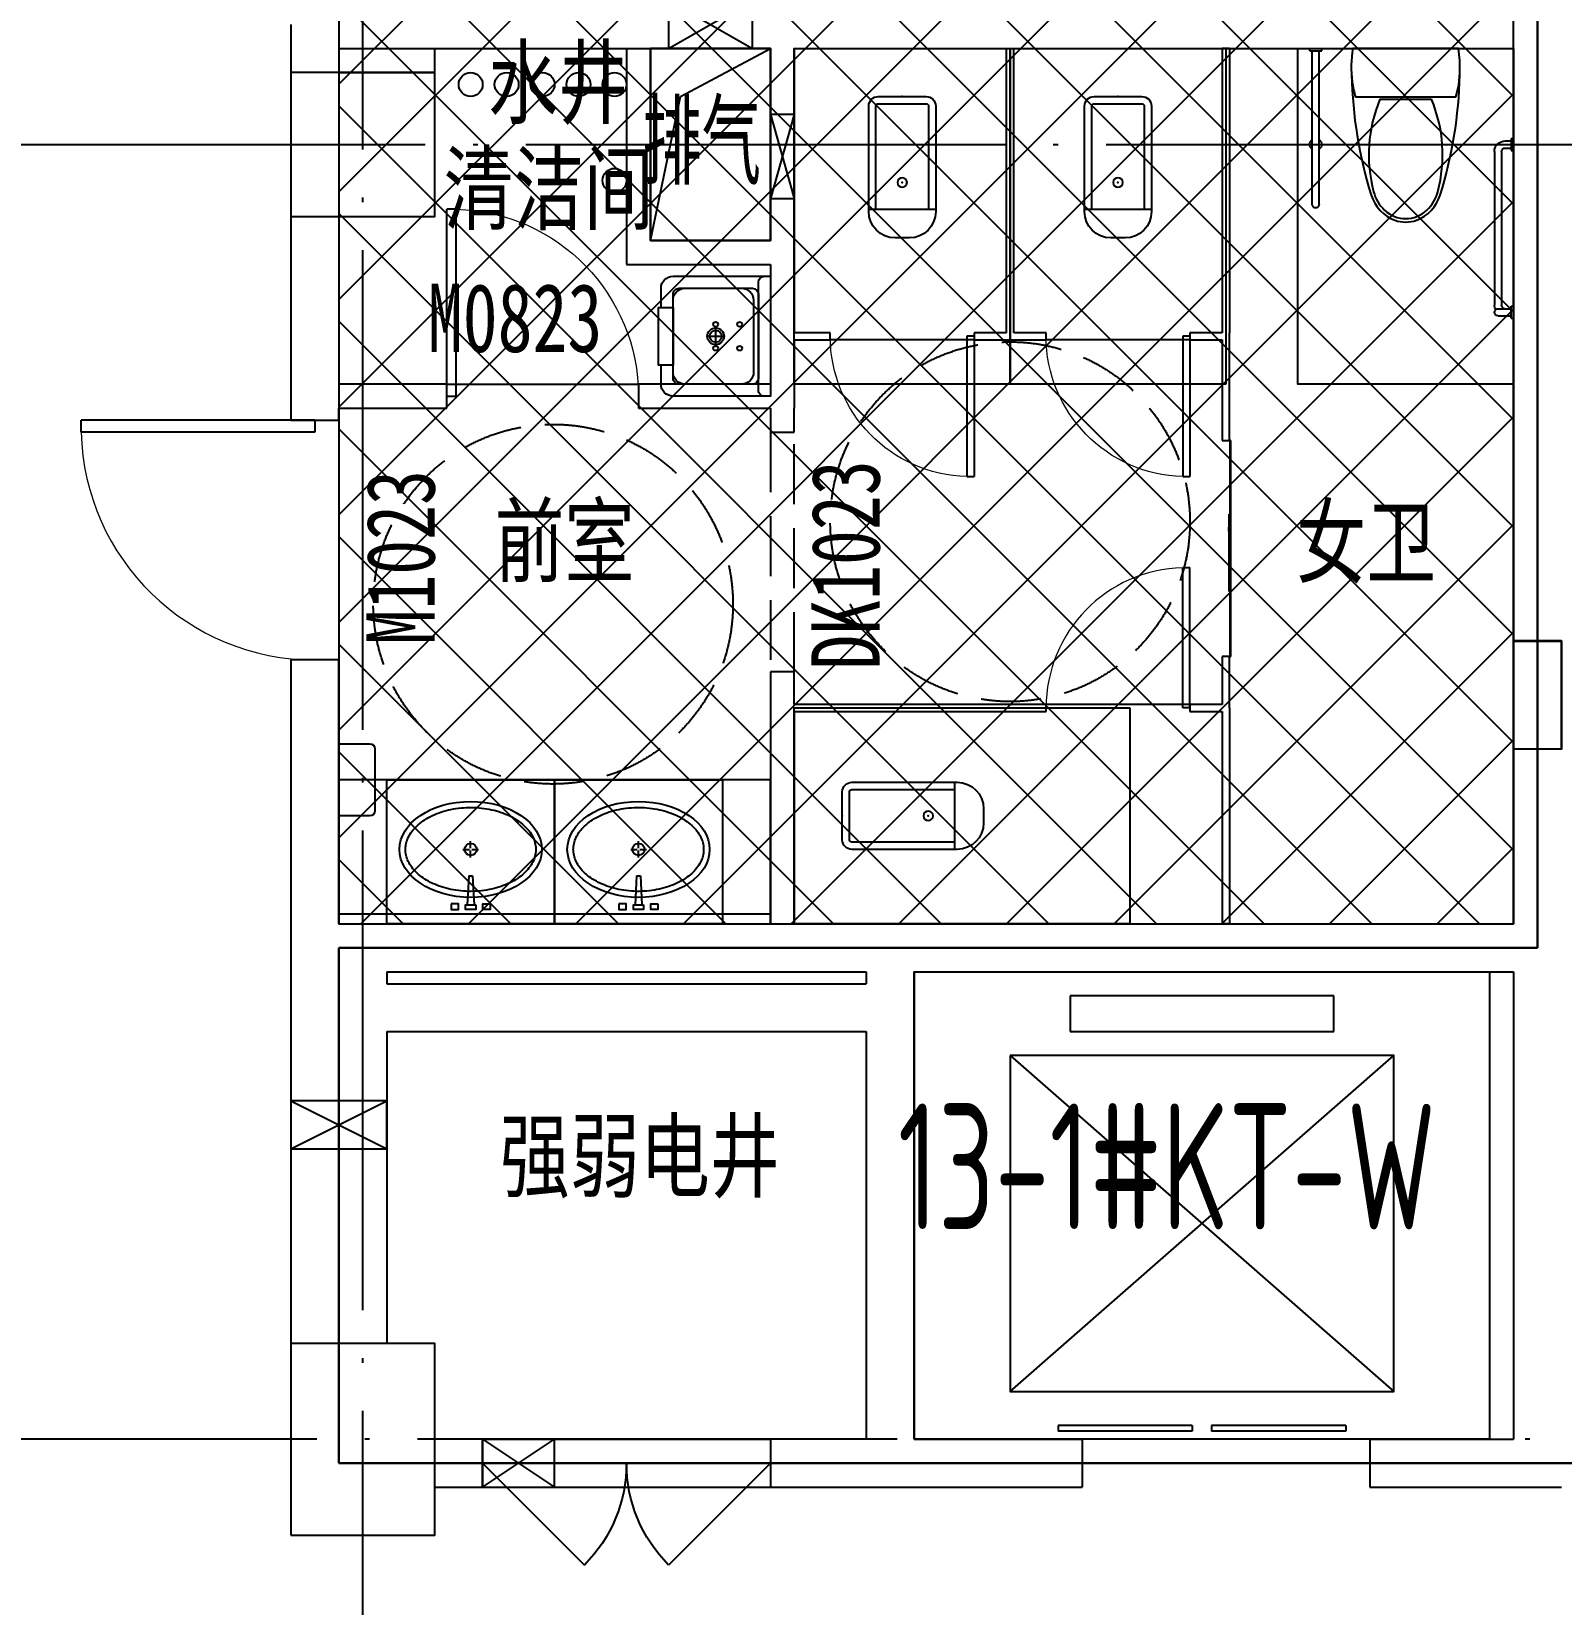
# Model space of a CAD drawing. Extents: x -228436 to 663611, y -207485 to 163917.
# Drawn here: x 510413 to 516795, y 70711 to 77271 of the extents above; entities that cross this region are included whole.
import ezdxf

# ---------------------------------------------------------------- set-up
doc = ezdxf.new("R2010")
doc.units = 0
doc.header["$LTSCALE"] = 1000
for name, pattern in [('DASH', [0.35, 0.25, -0.1]), ('X-104 13#平面$0$DASH', [0.35, 0.25, -0.1]), ('X-104 13#平面$0$DOTE', [2.4200000000000004, 2, -0.2, 0.02, -0.2])]:
    doc.linetypes.add(name, pattern=pattern)
doc.layers.get('0').update_dxf_attribs({"linetype": 'CONTINUOUS'})
doc.layers.add('X-104 13#平面$0$000套内', color=8, linetype='CONTINUOUS', lineweight=30, plot=False)
for name, color, linetype in [('X-104 13#平面$0$02-TEXT_房间', 9, 'CONTINUOUS'), ('X-104 13#平面$0$02-TEXT_标注', 8, 'CONTINUOUS'), ('X-104 13#平面$0$02-TEXT_门窗', 8, 'CONTINUOUS'), ('X-104 13#平面$0$A-C_窗', 8, 'CONTINUOUS'), ('X-104 13#平面$0$A-C_门', 8, 'CONTINUOUS'), ('X-104 13#平面$0$A-E_电梯', 8, 'CONTINUOUS'), ('X-104 13#平面$0$A-I_卫-洁具', 8, 'CONTINUOUS'), ('X-104 13#平面$0$A-I_卫-隔断', 8, 'CONTINUOUS'), ('X-104 13#平面$0$A-TECH_暖通', 6, 'CONTINUOUS'), ('X-104 13#平面$0$A-TECH_电气', 240, 'CONTINUOUS'), ('X-104 13#平面$0$A-TECH_结构', 8, 'CONTINUOUS'), ('X-104 13#平面$0$A_AXIS-轴线', 8, 'X-104 13#平面$0$DOTE'), ('X-104 13#平面$0$A_STR-砌块墙', 7, 'CONTINUOUS'), ('X-104 13#平面$0$A_STR-砼柱', 7, 'CONTINUOUS'), ('X-104 13#平面$0$DOOR_FIRE', 8, 'CONTINUOUS'), ('X-104 13#平面$0$DUCT-加压送风管端线', 2, 'CONTINUOUS'), ('X-104 13#平面$0$s-colu', 40, 'CONTINUOUS'), ('X-104 13#平面$0$VPIPE-中水', 122, 'X-104 13#平面$0$TG_Z'), ('X-104 13#平面$0$VPIPE-喷淋', 6, 'X-104 13#平面$0$TG_ZP'), ('X-104 13#平面$0$VPIPE-废水', 31, 'X-104 13#平面$0$TG_F'), ('X-104 13#平面$0$VPIPE-污水', 2, 'X-104 13#平面$0$TG_W'), ('X-104 13#平面$0$VPIPE-给水', 3, 'X-104 13#平面$0$TG_J'), ('X-104 13#平面$0$VPIPE-通气', 3, 'CONTINUOUS')]:
    doc.layers.add(name, color=color, linetype=linetype)
doc.layers.add('X-104 13#平面$0$04-不打印_辅助线', color=8, linetype='CONTINUOUS', plot=False)
doc.styles.add('X-104 13#平面$0$_TCH_SPACE', font='STXIHEI.TTF', dxfattribs={"width": 0.75, "height": 5})
doc.styles.add('X-104 13#平面$0$_TCH_WINDOW', font='STXIHEI.TTF', dxfattribs={"width": 0.75, "height": 3.5})
doc.styles.add('X-104 13#平面$0$Standard', font='ros1.shx', dxfattribs={"width": 0.75, "bigfont": 'jd.shx'})
doc.styles.add('X-104 13#平面$0$TG_LINETYPE', font='STXIHEI.TTF', dxfattribs={"width": 0.8, "height": 3})
doc.linetypes.add('X-104 13#平面$0$TG_F', pattern='A,2,-0.3,["F",X-104 13#平面$0$TG_LINETYPE,S=0.1,R=0,X=-0.23,Y=-0.15],0', length=2.3)
doc.linetypes.add('X-104 13#平面$0$TG_J', pattern='A,2,-0.3,["J",X-104 13#平面$0$TG_LINETYPE,S=0.1,R=0,X=-0.23,Y=-0.15],0', length=2.3)
doc.linetypes.add('X-104 13#平面$0$TG_W', pattern='A,2,-0.3,["W",X-104 13#平面$0$TG_LINETYPE,S=0.1,R=0,X=-0.28,Y=-0.15],0', length=2.3)
doc.linetypes.add('X-104 13#平面$0$TG_Z', pattern='A,2,-0.3,["Z",X-104 13#平面$0$TG_LINETYPE,S=0.1,R=0,X=-0.23,Y=-0.15],0', length=2.3)
doc.linetypes.add('X-104 13#平面$0$TG_ZP', pattern='A,5,-0.6,["ZP",X-104 13#平面$0$TG_LINETYPE,S=0.1,R=0,X=-0.52,Y=-0.15],0', length=5.6)

# ---------------------------------------------------------------- blocks, each defined once
blk = doc.blocks.new('X-104 13#平面$0$2400x2100')
for p, q in [((650.0000000000728, 1849.999999999975), (650.0000000000728, 1700.000000000004)), ((1750.000000000007, 1849.999999999975), (650.0000000000728, 1849.999999999975)), ((1750.000000000007, 1700.000000000004), (1750.000000000007, 1849.999999999975)), ((650.0000000000728, 1700.000000000004), (1750.000000000007, 1700.000000000004)), ((400.0000000000364, 200.0000000000036), (2000.000000000036, 1600.000000000004)), ((400.0000000000364, 1600.000000000004), (2000.000000000036, 200.0000000000036))]:
    blk.add_line(p, q)
at = {"color": 0}
for p, q in [((600.0000000000364, 57.61848104284218), (600.0000000000364, 34.00902772785957)), ((1160.000000000618, 57.61848104284036), (600.0000000000364, 57.61848104284218)), ((1160.000000000618, 34.00902772785776), (600.0000000000364, 34.00902772785957)), ((1160.000000000618, 57.61848104284036), (1160.000000000618, 34.00902772785776)), ((1800.000000000036, 57.61848104284218), (1239.999999999454, 57.61848104284036)), ((1239.999999999454, 57.61848104284036), (1239.999999999454, 34.00902772785776)), ((1800.000000000036, 34.00902772785957), (1239.999999999454, 34.00902772785776)), ((1800.000000000036, 57.61848104284218), (1800.000000000036, 34.00902772785957))]:
    blk.add_line(p, q, dxfattribs=at)
blk.add_lwpolyline([(400.0000000000364, 1600.000000000004), (400.0000000000364, 200.0000000000036), (2000.000000000036, 200.0000000000036), (2000.000000000036, 1600.000000000004), (400.0000000000364, 1600.000000000004)], close=True)
at = {"layer": 'X-104 13#平面$0$04-不打印_辅助线'}
blk.add_lwpolyline([(3.637978807091713e-11, 7.275957614183426e-12), (3.637978807091713e-11, 1950.000000000007), (2400.000000000036, 1950.000000000007), (2400.000000000036, 7.275957614183426e-12), (3.637978807091713e-11, 0)], close=True, dxfattribs=at)
blk = doc.blocks.new('X-104 13#平面$0$轴网')
at = {"layer": 'X-104 13#平面$0$A_AXIS-轴线', "linetype": 'X-104 13#平面$0$DOTE'}
for p, q in [((48500, -7400.98603368341), (48500, 24620.25062679139)), ((60408.42140219617, 9000), (-2925.01551574981, 9000))]:
    blk.add_line(p, q, dxfattribs=at)
blk = doc.blocks.new('X-104 13#平面$0$meae')
for p, q in [((-215.039999999979, 0), (-243.7679999999818, 0)), ((-210, 5.039999999979045), (-210, 32.76000000000931)), ((-176.7359999999753, 0), (-204.9599999999627, 0)), ((-99.54815868195146, 8), (21.68149024352897, 14.3899337600451)), ((-99.54815868195146, -7.999999999941792), (-99.54815868195146, 8)), ((21.68149024352897, -14.3899337601033), (21.68149024352897, 14.3899337600451)), ((-210, -32.25599999999395), (-210, -5.039999999979045)), ((-99.54815868195146, -8.000000000058208), (21.68149024352897, -14.3899337601033))]:
    blk.add_line(p, q)
for points in [[(17.19145484233741, 81.35012003820157), (40, 81.35012003820157), (39.99999999994179, 51.35012003820157), (17.1914548422792, 51.35012003820157)], [(21.68149024352897, 21.35012003820157), (40, 21.35012003820157), (40, -21.35012003820157), (21.68149024352897, -21.35012003820157)], [(17.19145484233741, -81.35012003820157), (40, -81.35012003820157), (39.99999999994179, -51.35012003820157), (17.1914548422792, -51.35012003820157)]]:
    blk.add_lwpolyline(points, close=True)
at = {"const_width": 0.8399999999999999}
blk.add_lwpolyline([(-209.5800000000163, -0.1400000000139698, -0.9999999999999999), (-210.4199999999837, -0.1400000000139698, -0.9999999999999999)], format="xyb", close=True, dxfattribs=at)
blk.add_circle((-210, 0), 25.2)
blk.add_ellipse((-210, 0), major_axis=(0, -296.8388870928175), ratio=0.6737661697857759)
at = {"color": 8}
blk.add_open_spline([(-210, -271.838887092832), (-201.6286662275088, -271.838887092832), (-193.2556980797672, -270.8834744876949), (-176.5567826171755, -267.0318226981908), (-168.2292954665609, -264.1331208487391), (-151.7464247078751, -256.3412992825033), (-143.592075161112, -251.4461166422116), (-127.6688291439204, -239.6628589069005), (-119.9016611408442, -232.7743547918508), (-105.0053654383519, -217.100718463771), (-97.87740360945463, -208.3160983382841), (-84.50442564953119, -189.0367220979533), (-78.25994529254967, -178.5426552897552), (-66.86596525227651, -156.1005802754662), (-61.71665413689334, -144.1531549534993), (-52.68240508378949, -119.1104159536771), (-48.79751711455174, -106.0155586157343), (-42.41598126577446, -79.01830609660828), (-39.91934085072717, -65.11628590768669), (-36.39207964838715, -36.86706837144447), (-35.3614577781409, -22.5202054088586), (-34.79793056182098, 6.244822261855006), (-35.26502483320655, 20.66266644134885), (-37.68259151588427, 49.19399507466005), (-39.63306519814068, 63.30715293157846), (-44.95700291811954, 90.86129060061648), (-48.33046480413759, 104.3019146881416), (-56.39392556494568, 130.1611448710319), (-61.0838973345235, 142.5793309712317), (-71.62818411248736, 166.0733063118532), (-77.48238030000357, 177.1485642623738), (-90.15903716551838, 197.6798496269621), (-96.98112566315103, 207.1352148510632), (-111.3602107425686, 224.2113378457143), (-118.9163064261083, 231.8314545630128), (-134.510733252624, 245.1036245926516), (-142.547481424408, 250.7556368449004), (-158.868371842138, 260.0530890176306), (-167.1509793659789, 263.6999722997425), (-183.7976203592261, 269.0257272459567), (-192.162095878215, 270.7072330619558), (-208.8995512870024, 272.153067119536), (-217.2755150526064, 271.9185741905239), (-234.0031495776493, 269.526916392555), (-242.3573442720808, 267.3679324407713), (-258.9526960913208, 261.0731867576833), (-267.1936322519905, 256.9349128940958), (-283.3781850557425, 246.65468100406), (-291.3201072766096, 240.5117016318836), (-306.6623222918133, 226.2813428560039), (-314.0611830068519, 218.1942343084957), (-328.0653621423407, 200.2301868745126), (-334.6699371464783, 190.353927289194), (-346.859358667396, 169.044026111078), (-352.4439172392595, 157.6110181525), (-362.4072642970132, 133.476927122334), (-366.7859668953461, 120.7763437553076), (-374.1964356524404, 94.43610308453208), (-377.2281845823745, 80.79684587812517), (-381.8495765395346, 52.93462008907227), (-383.4392193020904, 38.71199739631265), (-385.1273327118251, 10.0537408667733), (-385.225804392132, -4.381569712015335), (-383.9285565786413, -33.08909023553133), (-382.5328362500295, -47.36097819061251), (-378.2902226594742, -75.36972922243876), (-375.4433290168527, -89.10625087702647), (-368.3874579074909, -115.6863969620317), (-364.1784936326439, -128.529630749661), (-354.5335200406262, -152.9902308470919), (-349.097582319926, -164.6071133053629), (-337.1786070214584, -186.3198765731067), (-330.6958189697471, -196.415140855941), (-316.9037533847149, -214.843760280055), (-309.5951420506462, -223.1764269854757), (-294.4000191528467, -237.9131964488188), (-286.5148495539906, -244.3169298697612), (-270.41386736813, -255.1213227973203), (-262.1997869724291, -259.5227866767091), (-245.6385630253353, -266.3373192788567), (-237.2919559226721, -268.7527736420161), (-222.6272707111784, -271.2949484957498), (-216.3134306632564, -271.838887092832), (-210, -271.838887092832)], degree=3, knots=[0, 0, 0, 0, 0.1541728099079682, 0.1541728099079682, 0.3083456198159364, 0.3083456198159364, 0.4625184297239047, 0.4625184297239047, 0.6166912396318729, 0.6166912396318729, 0.7708640495398411, 0.7708640495398411, 0.9250368594478093, 0.9250368594478093, 1.079209669355778, 1.079209669355778, 1.233382479263746, 1.233382479263746, 1.387555289171714, 1.387555289171714, 1.541728099079682, 1.541728099079682, 1.69590090898765, 1.69590090898765, 1.850073718895619, 1.850073718895619, 2.004246528803587, 2.004246528803587, 2.158419338711555, 2.158419338711555, 2.312592148619523, 2.312592148619523, 2.466764958527492, 2.466764958527492, 2.62093776843546, 2.62093776843546, 2.775110578343428, 2.775110578343428, 2.929283388251396, 2.929283388251396, 3.083456198159364, 3.083456198159364, 3.237629008067333, 3.237629008067333, 3.391801817975301, 3.391801817975301, 3.545974627883269, 3.545974627883269, 3.700147437791237, 3.700147437791237, 3.854320247699206, 3.854320247699206, 4.008493057607174, 4.008493057607174, 4.162665867515142, 4.162665867515142, 4.31683867742311, 4.31683867742311, 4.471011487331078, 4.471011487331078, 4.625184297239047, 4.625184297239047, 4.779357107147015, 4.779357107147015, 4.933529917054983, 4.933529917054983, 5.087702726962951, 5.087702726962951, 5.24187553687092, 5.24187553687092, 5.396048346778888, 5.396048346778888, 5.550221156686856, 5.550221156686856, 5.704393966594824, 5.704393966594824, 5.858566776502792, 5.858566776502792, 6.012739586410761, 6.012739586410761, 6.166912396318729, 6.166912396318729, 6.283185307179586, 6.283185307179586, 6.283185307179586, 6.283185307179586], dxfattribs=at)
at = {"layer": 'X-104 13#平面$0$04-不打印_辅助线'}
blk.add_lwpolyline([(-499.9999999998836, -349.9999999999418), (-499.9999999998836, 350.0000000000582), (100.0000000001164, 350.0000000000582), (100.0000000001164, -349.9999999999418)], close=True, dxfattribs=at)
blk = doc.blocks.new('X-104 13#平面$0$hgfd')
at = {"color": 8}
for p, q in [((3.335953806526959e-07, 266.5000000000036), (2.372253220528364e-07, 189.5000000000036)), ((-38.49999971458601, 228.000000048185), (38.50000028541399, 227.9999999518077))]:
    blk.add_line(p, q, dxfattribs=at)
for points in [[(250, -3.504792402964085e-07), (-249.9999999999927, 3.504792402964085e-07), (-249.9999994917889, 406.0000003504792, -0.4142135623732199), (-199.9999994292011, 456.0000002878987), (-119.9999994292084, 456.0000001877597), (-119.9999994166865, 466.000000187767), (120.0000005833208, 465.9999998122548), (120.0000005708062, 455.9999998122548), (200.000000570777, 455.9999997121158, -0.414213562372991), (250.0000005081893, 405.9999996495353)], [(175.000000062566, 49.99999974339516), (-174.9999999374049, 50.00000025659756, -0.4142135623730927), (-199.9999999061183, 75.00000028789145), (-199.9999995230974, 381.0000002878987, -0.414213562373095), (-174.9999994917962, 406.0000002565976), (175.0000005082111, 405.9999997434024, -0.4142135623731322), (200.0000004769245, 380.9999997121085), (200.0000000938744, 74.99999971210127, -0.4142135623730573)], [(250, -3.504792402964085e-07), (-249.9999999999927, 3.504792402964085e-07), (-249.9999999686988, 25.00000035048652, -0.4142135623730971), (-224.9999999373977, 50.00000031918535), (225.0000000625878, 49.99999968082193, -0.4142135623730932), (250.0000000313012, 24.99999964952804)]]:
    blk.add_lwpolyline(points, format="xyb", close=True)
blk.add_lwpolyline([(120.0000005082184, 405.9999998122476), (-119.9999994917889, 406.0000001877524), (-119.9999994166865, 466.000000187767), (120.0000005833208, 465.9999998122548)], close=True)
blk.add_lwpolyline([(120.0000005708062, 455.9999998122548), (200.000000570777, 455.9999997121158, -0.414213562373095), (250.0000005081893, 405.9999996495353), (250, -3.504792402964085e-07), (-249.9999999999927, 3.504792402964085e-07), (-249.9999994917889, 406.0000003504792, -0.4142135623730929), (-199.9999994292011, 456.0000002878987), (-119.9999994292084, 456.0000001877597)], format="xyb")
blk.add_lwpolyline([(150.0000000876389, 69.99999977469633), (-149.9999999123756, 70.00000022531094, -0.4142135623730976), (-199.9999998497879, 120.0000002878915), (-199.9999995543913, 356.0000002878842, -0.414213562373095), (-149.9999994918035, 406.0000002253037), (150.0000005081965, 405.9999997746963, -0.414213562373095), (200.0000004456087, 355.9999997121085), (200.0000001502194, 119.9999997121231, -0.4142135623731096)], format="xyb", close=True, dxfattribs=at)
for centre, radius in [((2.854139893315732e-07, 228.0000000000036), 35), ((-49.99999971457146, 228.0000000625914), 10), ((50.00000028542127, 227.9999999374159), 10), ((-49.99999983975431, 128.0000000625841), 10), ((50.00000016025297, 127.9999999374159), 10)]:
    blk.add_circle(centre, radius)
blk.add_circle((2.854139893315732e-07, 228.0000000000036), 25, dxfattribs=at)
blk = doc.blocks.new('X-104 13#平面$0$A$C01FB6D00')
at = {"layer": 'X-104 13#平面$0$VPIPE-中水', "linetype": 'Continuous'}
blk.add_circle((600.0000000065556, 599.9999999996217), 50, dxfattribs=at)
at = {"layer": 'X-104 13#平面$0$VPIPE-喷淋', "linetype": 'Continuous'}
blk.add_circle((1050.000000006556, 199.9999999996217), 50, dxfattribs=at)
at = {"layer": 'X-104 13#平面$0$VPIPE-废水', "linetype": 'Continuous'}
blk.add_circle((750.0000000065556, 599.9999999996217), 50, dxfattribs=at)
at = {"layer": 'X-104 13#平面$0$VPIPE-污水', "linetype": 'Continuous'}
blk.add_circle((1050.000000006556, 599.9999999996217), 50, dxfattribs=at)
at = {"layer": 'X-104 13#平面$0$VPIPE-给水', "linetype": 'Continuous'}
blk.add_circle((450.0000000065556, 599.9999999996217), 50, dxfattribs=at)
at = {"layer": 'X-104 13#平面$0$VPIPE-通气', "linetype": 'Continuous'}
blk.add_circle((900.0000000065556, 599.9999999996217), 50, dxfattribs=at)
blk = doc.blocks.new('*U103')
blk.add_lwpolyline([(200.000000000211, 0), (200.000000000211, 350.0000000002182), (0, 350.0000000002182), (0, 0), (200.000000000211, 0), (0, 350.0000000002182), (0, 0), (200.000000000211, 350.0000000002182)])
blk = doc.blocks.new('*U104')
blk.add_lwpolyline([(100.000000000211, 0), (100.000000000211, 350.0000000002181), (0, 350.0000000002181), (0, 0), (100.000000000211, 0), (0, 350.0000000002181), (0, 0), (100.000000000211, 350.0000000002181)])
blk = doc.blocks.new('X-104 13#平面$0$$lvtry$00000200')
at = {"color": 0}
for p, q in [((-109.7834388052506, -40.0000000100008, 1e-08), (-109.7834388052433, -469.6564289897615, 1e-08)), ((99.78343880524335, -30.0000000100008, 1e-08), (-99.78343880524335, -30.0000000100008, 1e-08)), ((109.7834388052361, -469.6564289897615, 1e-08), (109.7834388052361, -40.0000000100008, 1e-08))]:
    blk.add_line(p, q, dxfattribs=at)
at = {"color": 0, "elevation": 1e-08}
blk.add_lwpolyline([(99.78343880524335, -1.000080374069512e-08), (-99.78343880524335, -1.000080374069512e-08, 0.4142135623730951), (-139.7834388052433, -40.0000000100008), (-139.7834388052433, -479.6564289897615, 0.4142135623730951), (-29.78343880524335, -589.6564289897615), (29.78343880523607, -589.6564289897615, 0.4142135623730903), (139.7834388052361, -479.6564289897633), (139.7834388052361, -40.0000000100008, 0.4142135623730951)], format="xyb", close=True, dxfattribs=at)
blk.add_lwpolyline([(139.7834388052361, -469.6564289897615), (-139.7834388052433, -469.6564289897615)], dxfattribs=at)
at = {"color": 0}
blk.add_circle((0, -358.6146012114659, 1e-08), 20, dxfattribs=at)
for centre, start, end in [((-99.78343880525063, -40.0000000100008, 1e-08), 90, 180), ((99.78343880523607, -40.0000000100008, 1e-08), 0, 90)]:
    blk.add_arc(centre, 10, start, end, dxfattribs=at)
for p in [(0, 0), (0, -358.6146012114659, 1e-08)]:
    blk.add_point(p, dxfattribs=at)
blk = doc.blocks.new('X-104 13#平面$0$hgfasg')
at = {"layer": 'X-104 13#平面$0$04-不打印_辅助线'}
blk.add_lwpolyline([(-450, 1400), (450, 1400), (450, 0), (-450, 0)], close=True, dxfattribs=at)
at = {"yscale": -1}
blk.add_blockref('X-104 13#平面$0$$lvtry$00000200', (0, 200), dxfattribs=at)
blk = doc.blocks.new('X-104 13#平面$0$A-toilet-F2$0$A-toilet-F3$0$$plan$00000388')
for p, q in [((-202.5, -209.53125), (-202.5, 209.53125)), ((0, -220.78125), (0, 220.78125)), ((-211.7636100000016, 107.6506163835302), (-211.7636100000016, -107.6506388835276))]:
    blk.add_line(p, q)
blk.add_lwpolyline([(-202.4999999999999, -209.5312499999999), (-151.5815775000015, -220.9312574999972), (-102.2263650000007, -226.3893074999992), (-50.17650749999908, -226.3893074999992), (8.526512829121202e-14, -220.7812499999999)])
for centre, radius, start, end in [((-70.50223739520334, -1596.893304158019), 1822.905267548176, 91.22236801686525, 107.2477400730136), ((-76.17188249999913, -236.25), 463.3354349999999, 97.73994600000086, 105.8219819999994), ((-76.17188249999913, -236.25), 463.3354349999999, 80.5376779999934, 97.73994600000086), ((-562.4982811024126, -12.18639293920603), 163.5812782416205, 107.2477400730136, 159.5476091936029), ((-555.5449209055997, -23.26485846064998), 162.7261878014058, 104.7785650587778, 136.8542646013629), ((-443.4417002224786, -448.2021481943076), 602.2018211347165, 67.37374387746667, 104.7785650587778), ((-580.3665348804823, -1.124999869261956e-05), 128.7061108459815, 136.8542646013629, 223.1457353986371), ((-595.175017904075, 0), 128.7061108459815, 159.5476091936029, 200.4523908063857), ((-562.4982811024126, 12.18639293920603), 163.5812782416205, 200.4523908063857, 252.7522599269864), ((-555.5449209055997, 23.26483596065259), 162.7261878014058, 223.1457353986371, 255.2214349412222), ((-443.4417002224786, 448.2021256943101), 602.2018211347165, 255.2214349412222, 292.6262561225334), ((-70.50223739520334, 1596.893304158019), 1822.905267548176, 252.7522599269864, 268.7776319831348)]:
    blk.add_arc(centre, radius, start, end)
blk = doc.blocks.new('X-104 13#平面$0$33')
at = {"layer": 'X-104 13#平面$0$04-不打印_辅助线'}
blk.add_lwpolyline([(-450, 1399.999999999709), (450, 1399.999999999651), (450, -3.492459654808044e-10), (-450, -2.91038304567337e-10)], close=True, dxfattribs=at)
at = {"rotation": 270}
blk.add_blockref('X-104 13#平面$0$A-toilet-F2$0$A-toilet-F3$0$$plan$00000388', (0, 0), dxfattribs=at)
blk = doc.blocks.new('X-104 13#平面$0$残疾人扶手1')
for p, q in [((-700, -9.99999475479126), (-700.0000001192093, 5.424022674560547e-06)), ((-1.788139343261719e-07, -10), (0, 0)), ((-750.0000001192093, -9.999994456768036), (-750, -1.549720764160156e-06)), ((-750.0000001192093, -9.999994456768036), (-700, -9.99999475479126)), ((-740, -65.00071978569031), (-740.0000000596046, -9.99999463558197)), ((-710.0000001192093, -65.00164842605591), (-710.0000000596046, -9.999994695186615)), ((-54.99999988079071, -50.00000697374344), (-695.0000002384186, -49.99999493360519)), ((-50, -9.999999940395355), (-50, -1.192092895507812e-07)), ((-1.788139343261719e-07, -10), (-50, -9.999999940395355)), ((-40.00000005960464, -35.00000029802322), (-40, -10.00000005960464)), ((-10.00000005960464, -35.00000041723251), (-10, -10.00000005960464)), ((-54.99999988079071, -80.00000703334808), (-695.0000002384186, -79.9999949336052))]:
    blk.add_line(p, q)
for centre, radius, start, end in [((-725, -64.9999949336052), 14.99999998312334, 180, 0), ((-695, -34.99999493360519), 15, 180, 270), ((-55, -35.00000023841858), 15, 270, 0), ((-55, -35.00000023841858), 45.00000000000363, 270, 0), ((-695, -34.99999493360519), 45.00000000000363, 244.4712198360607, 270)]:
    blk.add_arc(centre, radius, start, end)
blk = doc.blocks.new('X-104 13#平面$0$残疾人扶手2')
for p, q in [((-10.00000113248825, -49.99999988079071), (-10.00000011920929, 3.576278686523438e-07)), ((-10.00000011920929, 3.576278686523438e-07), (-5.960464477539062e-08, 0)), ((-650.0016621351242, -9.999985933303833), (-10.00000029802322, -9.999999582767487)), ((-650.0007342100143, -39.99998587369919), (-10.00000101327896, -39.99999994039536)), ((-10.00000113248825, -49.99999988079071), (-8.046627044677734e-06, -49.99999994039536))]:
    blk.add_line(p, q)
for centre, radius, start, end in [((-400.0000005364418, -24.99999982118607, -9.52677845565972e-09), 25, 36.86992769834287, 143.1300702524336), ((-650.0000090003014, -24.99998587369919), 14.99999998312334, 90, 270), ((-400.0000005364418, -24.99999982118607, -9.52677845565972e-09), 25, 216.8698662268071, 323.1301310407838)]:
    blk.add_arc(centre, radius, start, end)
blk = doc.blocks.new('*U107')
blk.add_lwpolyline([(200.0000000000001, 0), (200.0000000000001, 300.0000000002365), (0, 300.0000000002365), (0, 0), (200.0000000000001, 0), (0, 300.0000000002365), (0, 0), (200.0000000000001, 300.0000000002365)])
blk = doc.blocks.new('*U108')
blk.add_lwpolyline([(200.0000000000001, 0), (200.0000000000001, 400.0000000002365), (0, 400.0000000002365), (0, 0), (200.0000000000001, 0), (0, 400.0000000002365), (0, 0), (200.0000000000001, 400.0000000002365)])
blk = doc.blocks.new('X-104 13#平面$0$ccc000')
at = {"layer": 'X-104 13#平面$0$A-TECH_电气', "rotation": 270}
for name, p in [('*U108', (48400.00000000655, 72811.31610814604)), ('*U107', (49200.00000000658, 71399.99999999972))]:
    blk.add_blockref(name, p, dxfattribs=at)
blk = doc.blocks.new('X-104 13#平面$0$$DorLib2D$00000116')
at = {"color": 0}
for p, q in [((-0.4999999999999929, 7.105427357601002e-15), (-0.146446609406766, 0.353553390593234)), ((0.5000000000000071, 7.105427357601002e-15), (0.1464466094067731, 0.353553390593234))]:
    blk.add_line(p, q, dxfattribs=at)
for centre, radius, start, end in [((-0.4999999999984652, 4.831690603168681e-13), 0.4999999999984674, 0, 45), ((0.4999999999977511, 9.059419880941277e-13), 0.4999999999976598, 135, 180)]:
    blk.add_arc(centre, radius, start, end, dxfattribs=at)
blk = doc.blocks.new('X-104 13#平面$0$$DorLib2D$00000001')
for p, q in [((0.45, 0.9750000000000001), (0.5000000000000002, 0.9750000000000001)), ((0.45, 0), (0.45, 0.9750000000000001)), ((0.5, 0), (0.5, 0.9750000000000001)), ((0.5, 0), (0.45, 0))]:
    blk.add_line(p, q)
at = {"lineweight": 13}
blk.add_arc((0.475, 0), 0.975, 91.4692835813538, 180, dxfattribs=at)
blk = doc.blocks.new('_FZHK')
blk.add_lwpolyline([(-0.5, -0.5), (0.5, -0.5), (0.5, 0.5), (-0.5, 0.5)], close=True)
blk = doc.blocks.new('X-104 13#平面$0$$DorLib2D$00000129')
at = {"color": 0, "linetype": 'Continuous'}
for p, q in [((-0.5, 0.5450265822420022), (-0.5, 0.6866180048083095)), ((-0.5, 0.6866180048083095), (0.5, 0.6866180048083095)), ((0.5, 0.6866180048083095), (0.5, 0.5450265822420022)), ((0.5, 0.5450265822420022), (-0.5, 0.5450265822420022)), ((-0.5, 0.5000000000000213), (-0.5, 0.5450265822420022)), ((0.5, 0.5000000000000213), (0.5, 0.5450265822420022)), ((-0.2000000000007276, 0.4374999999999929), (0.1583561238185212, 0.4374999999999929)), ((0.1583561238185212, 0.4374999999999929), (0.08044729752509738, 0.3407772342442641)), ((0.08044729752509738, 0.3407772342442641), (0.08044729752509738, 0.4375))]:
    blk.add_line(p, q, dxfattribs=at)
blk = doc.blocks.new('X-104 13#平面')
at = {"layer": 'X-104 13#平面$0$04-不打印_辅助线'}
h = blk.add_hatch(dxfattribs=at)
h.set_pattern_fill('ANSI37', color=256, scale=200)
h.set_pattern_definition([(45, (0, 0), (-224.5064030267288, 224.5064030267288), []), (135, (0, 0), (-224.5064030267288, -224.5064030267288), [])])
h.paths.add_polyline_path([(53300.00000000073, 80349.99999999996), (50605.51287257519, 80349.99999999996), (48400.00000000633, 79076.64654932242), (48400.00000000681, 73549.99999999949), (53300.00000000646, 73549.99999999997)])
at = {"color": 1}
blk.add_line((48400.00000000656, 77199.99999999977), (50200.00000000664, 77199.99999999977), dxfattribs=at)
for points in [[(49700.00000000668, 77199.99999999914), (50200.00000000647, 77199.99999999914), (50200.00000000647, 76399.99999999914), (49700.00000000668, 76399.99999999914)], [(49700.00000000668, 77199.99999999914), (50200.0000000067, 77199.99999999914), (50200.0000000067, 76399.99999999926), (49700.00000000668, 76399.99999999926)]]:
    blk.add_lwpolyline(points, close=True)
at = {"layer": 'X-104 13#平面$0$000套内'}
blk.add_lwpolyline([(4100.000000000022, 77750.00000000006), (4100.000000000024, 68699.99999999999), (-750.0000000000621, 68699.99999999999), (-750.0000000000618, 59850), (21949.99999999995, 59850), (21949.99999999994, 61450), (58249.99999999994, 61450), (58249.99999999994, 71299.99999999971), (48400.00000000652, 71299.99999999971), (48400.00000000652, 73449.99999999971), (53400.00000000652, 73449.99999999971), (53400.00000000652, 80499.99999999971), (58249.99999999994, 80499.99999999971), (58249.99999999994, 81290.05161517872), (53288.97308394587, 85452.64044071968), (37949.99999999994, 76613.31606116104), (37949.99999999994, 72450), (12454.85512413029, 72449.99999999993), (4447.428597971128, 77750.00000000006)], close=True, dxfattribs=at)
at = {"layer": 'X-104 13#平面$0$04-不打印_辅助线'}
blk.add_lwpolyline([(53300.00000000073, 80349.99999999996), (50605.51287257519, 80349.99999999996), (48400.00000000633, 79076.64654932242), (48400.00000000681, 73549.99999999949), (53300.00000000646, 73549.99999999997)], close=True, dxfattribs=at)
at = {"layer": 'X-104 13#平面$0$A-C_窗', "linetype": 'DASH'}
for p, q in [((50200.00000000654, 75599.99999999959), (50200.00000000654, 74599.99999999959)), ((50300.00000000654, 74599.99999999959), (50300.00000000654, 75599.99999999959))]:
    blk.add_line(p, q, dxfattribs=at)
at = {"layer": 'X-104 13#平面$0$A-C_门'}
for p, q in [((48850.00000000666, 75799.99999999959), (49650.00000000666, 75799.99999999959)), ((48400.00000000652, 75649.9999999997), (48400.00000000652, 74649.9999999997))]:
    blk.add_line(p, q, dxfattribs=at)
at = {"layer": 'X-104 13#平面$0$A-I_卫-洁具', "ltscale": 0.1}
blk.add_line((49300.00000000648, 74149.99999999972), (49300.00000000648, 73549.99999999972), dxfattribs=at)
blk.add_lwpolyline([(48400.00000000639, 73999.99999999967), (48400.00000000639, 74299.99999999967), (48530.00000000639, 74299.99999999967, -0.414213562373095), (48550.00000000639, 74279.99999999967), (48550.00000000639, 74019.99999999967, -0.414213562373095), (48530.00000000639, 73999.99999999967)], format="xyb", close=True, dxfattribs=at)
for points in [[(48400.00000000639, 73549.99999999967), (50200.0000000064, 73549.99999999967), (50200.00000000658, 74149.99999999978), (48400.00000000639, 74149.99999999967)], [(48400.00000000681, 73549.99999999949), (50200.00000000704, 73549.99999999914), (50200.00000000704, 73589.99999999914), (48400.00000000681, 73589.99999999949)]]:
    blk.add_lwpolyline(points, close=True, dxfattribs=at)
blk.add_lwpolyline([(53200.00000000666, 73349.9999999997), (53200.00000000666, 71399.99999999926)], dxfattribs=at)
at = {"layer": 'X-104 13#平面$0$A-I_卫-洁具', "linetype": 'X-104 13#平面$0$DASH'}
for centre in [(51200.00000000597, 75226.5709121621), (49293.84215124691, 74882.68895853072)]:
    blk.add_circle(centre, 750, dxfattribs=at)
at = {"layer": 'X-104 13#平面$0$A-I_卫-隔断'}
for p, q in [((51185.00000000634, 76014.99999999948), (51185.00000000653, 77199.99999999968)), ((51185.00000000653, 77199.99999999968), (51215.00000000653, 77199.99999999968)), ((51215.00000000634, 76014.99999999949), (51215.00000000653, 77199.99999999968)), ((52085.00000000658, 77199.99999999968), (52085.0000000067, 76014.99999999949)), ((52115.00000000658, 77199.99999999968), (52085.00000000658, 77199.99999999968)), ((52115.00000000658, 77199.99999999968), (52115.00000000658, 76014.99999999962)), ((50450.00000000397, 76014.99999999972), (50300.00000000602, 76014.99999999946)), ((50300.00000000784, 75985), (50450.00000000397, 75984.99999999974)), ((50450.00000000397, 75984.99999999974), (50450.00000000397, 76014.99999999972)), ((51050.00000000653, 75984.99999999962), (50450.00000000653, 75984.99999999962)), ((51185.00000000634, 76014.99999999948), (51050.00000000795, 76014.99999999974)), ((51050.00000000795, 76014.99999999974), (51050.00000000795, 75984.99999999949)), ((51050.00000000795, 75984.99999999949), (51200.00000000653, 75984.99999999962)), ((51200.00000000653, 75984.99999999962), (51350.00000000397, 75984.99999999987)), ((51350.00000000398, 76014.99999999946), (51215.00000000634, 76014.99999999949)), ((51350.00000000397, 75984.99999999987), (51350.00000000398, 76014.99999999946)), ((51950.00000000612, 75984.99999999962), (51350.00000000612, 75984.99999999962)), ((52085.0000000067, 76014.99999999949), (51950.00000000795, 76014.99999999946)), ((51950.00000000795, 76014.99999999946), (51950.00000000795, 75984.99999999978)), ((51950.00000000795, 75984.99999999978), (52085.0000000064, 75984.99999999949)), ((52085.0000000064, 75984.99999999949), (52085.00000000648, 75564.99999998808)), ((52115.0000000064, 75564.99999998808), (52115.00000000658, 76014.99999999962)), ((52085.00000000648, 75564.99999998808), (52115.0000000064, 75564.99999998808)), ((52115.0000000064, 74664.99999998808), (52085.00000000648, 74664.99999998808)), ((52085.00000000648, 74664.99999998808), (52085.0000000064, 74464.99999999968)), ((52115.00000000658, 74449.99999999962), (52115.0000000064, 74664.99999998808)), ((51350.00000000795, 74464.99999999974), (50300.00000000651, 74464.99999999968)), ((51350.00000000795, 74434.99999999964), (51350.00000000795, 74464.99999999974)), ((51950.0000000065, 74464.99999999962), (51350.0000000065, 74464.99999999962)), ((52085.0000000064, 74464.99999999968), (51950.00000000795, 74464.99999999974)), ((51950.00000000795, 74464.99999999974), (51950.00000000795, 74434.99999999964)), ((50300.0000000063, 74434.99999999968), (51350.00000000795, 74434.99999999964)), ((51950.00000000795, 74434.99999999964), (52085.00000000664, 74434.99999999968)), ((52085.00000000664, 74434.99999999968), (52085.00000000658, 73549.99999999971)), ((52115.00000000658, 74449.99999999962), (52115.00000000658, 73549.99999999971)), ((52115.00000000658, 73549.99999999971), (52085.00000000658, 73549.99999999971))]:
    blk.add_line(p, q, dxfattribs=at)
at = {"layer": 'X-104 13#平面$0$A-TECH_结构'}
for p, q in [((50200.00000000647, 77199.99999999914), (49700.00000000668, 77199.99999999914)), ((49700.00000000668, 77199.99999999914), (49700.00000000668, 76399.99999999914)), ((50200.00000000647, 76399.99999999914), (50200.00000000647, 77199.99999999914)), ((49700.00000000668, 76399.99999999914), (50200.00000000647, 76399.99999999914))]:
    blk.add_line(p, q, dxfattribs=at)
at = {"layer": 'X-104 13#平面$0$A_AXIS-轴线', "linetype": 'X-104 13#平面$0$DOTE'}
blk.add_line((39500, 76800.00000000007), (60408.42140219617, 76800.00000000009), dxfattribs=at)
at = {"layer": 'X-104 13#平面$0$A_STR-砌块墙'}
for p, q in [((48200.00000000652, 77299.99999999971), (48200.00000000595, 77100)), ((48800.00000000652, 77099.99999999971), (48800.00000000652, 77199.99999999971)), ((48800.00000000652, 77199.99999999971), (49600.00000000667, 77199.9999999998)), ((49600.00000000667, 77199.9999999998), (49600.00000000668, 76300)), ((49700.00000000668, 77199.99999999914), (49700.00000000668, 76399.99999999927)), ((49700.00000000668, 77199.99999999914), (50200.0000000067, 77199.99999999914)), ((50200.0000000067, 77199.99999999914), (50200.0000000067, 76399.99999999926)), ((50300.00000000672, 77199.99999999962), (53300.00000000653, 77199.9999999996)), ((50300.00000000672, 77199.99999999962), (50300.00000000654, 76299.99999999971)), ((53300.00000000653, 77199.9999999996), (53300.00000000658, 74730.00000267028)), ((48400.000000006, 77099.99999999904), (48800.00000000652, 77099.99999999971)), ((48200.0000000067, 76500), (48200.00000000652, 75699.9999999996)), ((48400.00000000674, 76500), (48400.00000000666, 75799.99999999964)), ((49700.00000000668, 76399.99999999927), (50200.0000000067, 76399.99999999926)), ((49600.00000000668, 76300), (50200.00000000605, 76300)), ((50200.00000000605, 76300), (50200.00000000654, 75999.99999999962)), ((50300.00000000654, 76299.99999999971), (50300.00000000602, 76014.99999999946)), ((50200.00000000654, 75999.99999999962), (50200.00000000626, 75799.99999999965)), ((50300.00000000784, 75985), (50300.00000000654, 75699.99999999959)), ((48850.00000000715, 75799.99999999949), (48400.00000000666, 75799.99999999964)), ((48850.00000000715, 75699.99999999919), (48850.00000000715, 75799.99999999949)), ((50200.00000000626, 75799.99999999965), (49650.00000000715, 75799.9999999995)), ((49650.00000000715, 75799.9999999995), (49650.00000000715, 75699.99999999917)), ((48200.00000000652, 75699.9999999996), (48200.00000000642, 75649.9999999994)), ((48200.00000000642, 75649.9999999994), (48400.00000000634, 75649.9999999994)), ((48400.00000000643, 75699.99999999942), (48850.00000000715, 75699.99999999919)), ((48400.00000000634, 75649.9999999994), (48400.00000000643, 75699.99999999942)), ((49650.00000000715, 75699.99999999917), (50200.00000000688, 75699.9999999994)), ((50200.00000000688, 75699.9999999994), (50200.00000000694, 75600)), ((50300.0000000065, 75600), (50300.00000000654, 75699.99999999959)), ((50200.00000000694, 75600), (50300.0000000065, 75600)), ((48400.00000000634, 74649.9999999994), (48200.00000000642, 74649.9999999994)), ((48200.00000000642, 74649.9999999994), (48200.00000000652, 73449.99999999971)), ((48400.00000000643, 73549.99999999968), (48400.00000000634, 74649.9999999994)), ((50300.00000000648, 74599.9999999988), (50200.00000000666, 74599.9999999988)), ((50200.00000000666, 74599.9999999988), (50200.00000000654, 74449.99999999962)), ((50300.00000000651, 74464.99999999968), (50300.00000000648, 74599.9999999988)), ((50200.00000000654, 74449.99999999962), (50200.00000000629, 73549.99999999967)), ((50300.0000000063, 74434.99999999968), (50300.0000000063, 73550.00000000012)), ((53300.00000000663, 74280.00000267268), (53300.00000000649, 73549.9999999997)), ((48400.00000000643, 73549.99999999968), (50200.00000000629, 73549.99999999967)), ((50300.0000000063, 73550.00000000012), (50700.00000000648, 73549.99999999971)), ((50700.00000000648, 73549.99999999971), (53300.00000000649, 73549.9999999997)), ((48200.00000000652, 73449.99999999971), (48200.00000000652, 73199.99999999971)), ((48600.00000000763, 73349.99999999967), (50300.00000000654, 73349.99999999971)), ((48600.00000000763, 73349.99999999967), (48600.00000000763, 73299.99999999972)), ((50300.00000000654, 73349.99999999971), (50600.00000000779, 73350.00000000009)), ((50600.00000000779, 73350.00000000009), (50600.00000000779, 73299.99999999972)), ((50800.00000000591, 73349.9999999997), (50800.00000000648, 73199.99999999971)), ((50800.00000000591, 73349.9999999997), (53300.00000000666, 73349.9999999997)), ((53300.00000000666, 73349.9999999997), (53300.00000000666, 71399.99999999926)), ((48600.00000000763, 73299.99999999972), (50600.00000000779, 73299.99999999972)), ((48200.00000000652, 73199.99999999971), (48200.00000000652, 71800)), ((50800.00000000648, 73199.99999999971), (50800.0000000065, 71399.99999999984)), ((48600.00000000635, 73099.99999999971), (50600.0000000065, 73099.99999999972)), ((48600.00000000635, 73099.99999999971), (48600.00000000652, 71800)), ((50600.0000000065, 73099.99999999972), (50600.0000000065, 71399.99999999983)), ((49000.00000000656, 71399.99999999972), (48800, 71399.99999999971)), ((49000.00000000656, 71199.99999999975), (49000.00000000656, 71399.99999999972)), ((50600.0000000065, 71399.99999999983), (50200.00000000656, 71399.9999999998)), ((50200.00000000656, 71399.9999999998), (50200.00000000656, 71199.99999999975)), ((50800.0000000065, 71399.99999999984), (51500.0000000065, 71399.99999999971)), ((51500.0000000065, 71399.99999999971), (51500.0000000065, 71199.99999999971)), ((52700.0000000065, 71399.99999999971), (53300.00000000666, 71399.99999999926)), ((52700.0000000065, 71399.99999999971), (52700.0000000065, 71199.99999999971)), ((48800, 71199.99999999971), (49000.00000000656, 71199.99999999975)), ((50200.00000000656, 71199.99999999975), (50700.00000000648, 71199.99999999971)), ((50700.00000000648, 71199.99999999971), (51500.0000000065, 71199.99999999971)), ((52700.0000000065, 71199.99999999971), (53400.00000000651, 71199.99999999971)), ((53400.00000000652, 71199.99999999971), (53500.00000000715, 71199.99999999975))]:
    blk.add_line(p, q, dxfattribs=at)
at = {"layer": 'X-104 13#平面$0$DOOR_FIRE'}
for p, q in [((49000.00000000658, 71399.99999999971), (50200.00000000658, 71399.99999999971)), ((49000.00000000658, 71199.99999999971), (50200.00000000658, 71199.99999999971))]:
    blk.add_line(p, q, dxfattribs=at)
at = {"layer": 'X-104 13#平面$0$DUCT-加压送风管端线'}
for p, q in [((49825.00000000663, 76999.99999999914), (50200.00000000647, 77199.99999999914)), ((49700.00000000668, 76399.99999999914), (49825.00000000663, 76999.99999999914))]:
    blk.add_line(p, q, dxfattribs=at)
at = {"layer": 'X-104 13#平面$0$s-colu'}
blk.add_lwpolyline([(53300.22325668504, 74278.00713368616), (53300.22325668504, 74728.00713368616), (53500.22325668504, 74728.00713368616), (53500.22325668504, 74278.00713368616)], close=True, dxfattribs=at)
for name, p in [('X-104 13#平面$0$ccc000', (-200.0000000000301, -2.91038304567337e-11)), ('X-104 13#平面$0$轴网', (0, 62400)), ('X-104 13#平面$0$A$C01FB6D00', (48500, 76450.00000000007))]:
    blk.add_blockref(name, p)
at = {"layer": 'X-104 13#平面$0$A-C_门'}
ref = blk.add_blockref('X-104 13#平面$0$$DorLib2D$00000001', (49250.00000000666, 75749.99999999959), dxfattribs=dict(at, xscale=-800, yscale=800, zscale=100))
ref.add_attrib('A', 'M0823', (48771.2104001546, 75934.4072643232), dxfattribs={"layer": 'X-104 13#平面$0$02-TEXT_门窗', "height": 285.4257641921397, "style": 'X-104 13#平面$0$_TCH_WINDOW', "width": 0.75})
ref = blk.add_blockref('X-104 13#平面$0$$DorLib2D$00000001', (48300.00000000652, 75149.9999999997), dxfattribs=dict(at, xscale=-1000, yscale=-1000, zscale=200, rotation=270))
ref.add_attrib('A', 'M1023', (48800.00000000642, 74714.12390829675), dxfattribs={"layer": 'X-104 13#平面$0$02-TEXT_门窗', "height": 285.4257641921397, "rotation": 90, "style": 'X-104 13#平面$0$_TCH_WINDOW', "width": 0.75})
at = {"layer": 'X-104 13#平面$0$A-E_电梯'}
blk.add_blockref('X-104 13#平面$0$2400x2100', (50800.00000000647, 71399.9999999997), dxfattribs=at)
at = {"layer": 'X-104 13#平面$0$A-I_卫-洁具', "ltscale": 0.1}
for name, p, rotation in [('X-104 13#平面$0$hgfasg', (50750.00000000653, 77199.99999999968), 180), ('X-104 13#平面$0$hgfasg', (51650.00000000653, 77199.99999999968), 180), ('X-104 13#平面$0$33', (52850.00000000652, 77199.99999999939), 180), ('X-104 13#平面$0$hgfd', (50199.99999962845, 76000), 89.9999999936968), ('X-104 13#平面$0$hgfasg', (50300.00000000648, 73999.99999999962), 270), ('X-104 13#平面$0$meae', (48950.00000000642, 73649.99999999984), 270), ('X-104 13#平面$0$meae', (49650.00000000642, 73649.99999999984), 270)]:
    blk.add_blockref(name, p, dxfattribs=dict(at, rotation=rotation))
at = {"layer": 'X-104 13#平面$0$A-I_卫-洁具', "ltscale": 0.1, "xscale": -1, "rotation": 270}
for name, p in [('X-104 13#平面$0$残疾人扶手2', (52499.49999997961, 77200.0000000674)), ('X-104 13#平面$0$残疾人扶手1', (53300.00000012367, 76825.00000012736))]:
    blk.add_blockref(name, p, dxfattribs=at)
at = {"layer": 'X-104 13#平面$0$A-I_卫-隔断', "zscale": 30}
for name, p, xscale, yscale, rotation in [('X-104 13#平面$0$$DorLib2D$00000001', (50750.00000000653, 75999.99999999962), -600, 600, 180), ('X-104 13#平面$0$$DorLib2D$00000001', (51650.00000000612, 75999.99999999962), -600, 600, 180), ('X-104 13#平面$0$$DorLib2D$00000129', (52100.00000000658, 75114.99999998804), -900, 30, 270), ('X-104 13#平面$0$$DorLib2D$00000001', (51650.0000000065, 74449.99999999962), -600, -600, 180)]:
    blk.add_blockref(name, p, dxfattribs=dict(at, xscale=xscale, yscale=yscale, rotation=rotation))
at = {"layer": 'X-104 13#平面$0$A-TECH_暖通'}
for name, p, rotation in [('*U103', (49775.00000000619, 77399.99999999955), 270), ('*U104', (50300.00000000666, 76924.99999999921), 180)]:
    blk.add_blockref(name, p, dxfattribs=dict(at, rotation=rotation))
at = {"layer": 'X-104 13#平面$0$A_STR-砼柱'}
for p, xscale, yscale, zscale in [((48500.00000000652, 76799.99999999984), 600, 600, 600), ((53400.00000000061, 74505.0000026717), 200, 450, 450), ((48500, 71400), 600, 800, 800)]:
    blk.add_blockref('_FZHK', p, dxfattribs=dict(at, xscale=xscale, yscale=yscale, zscale=zscale))
at = {"layer": 'X-104 13#平面$0$DOOR_FIRE', "xscale": 1200, "yscale": -1200, "zscale": 200}
blk.add_blockref('X-104 13#平面$0$$DorLib2D$00000116', (49600.00000000658, 71299.99999999971), dxfattribs=at)
at = {"layer": 'X-104 13#平面$0$02-TEXT_房间', "style": 'X-104 13#平面$0$_TCH_SPACE', "width": 0.75}
for s, p in [('水井', (49022.71863107707, 76916.08695126069)), ('清洁间', (48837.80162751524, 76473.74008205926)), ('前室', (49049.3240874929, 75004.3530726486)), ('女卫', (52393.39009948442, 74999.17109206587)), ('强弱电井', (49071.61517490321, 72438.91768309672))]:
    blk.add_text(s, height=285.4257641921404, dxfattribs=at).set_placement(p)
at = {"layer": 'X-104 13#平面$0$02-TEXT_标注', "style": 'X-104 13#平面$0$Standard', "width": 0.75}
for s, height, p in [('排气', 347.2868217054263, (49666.13808756601, 76631.86780450982)), ('13-1#KT-W', 525, (50731.90939596196, 72275.43100480958))]:
    blk.add_text(s, height=height, dxfattribs=at).set_placement(p)
at = {"layer": 'X-104 13#平面$0$02-TEXT_门窗', "style": 'X-104 13#平面$0$_TCH_WINDOW', "width": 0.75}
blk.add_text('DK1023', height=285.4257641921397, rotation=90, dxfattribs=at).set_placement((50655.9430050212, 74609.1020742354))
blk = doc.blocks.new('104 13#平面')
blk.add_blockref('X-104 13#平面', (0, 0))

msp = doc.modelspace()

# ---------------------------------------------------------------- block references
msp.add_blockref('104 13#平面', (463295.1949717756, 0))

doc.saveas('drawing.dxf')
